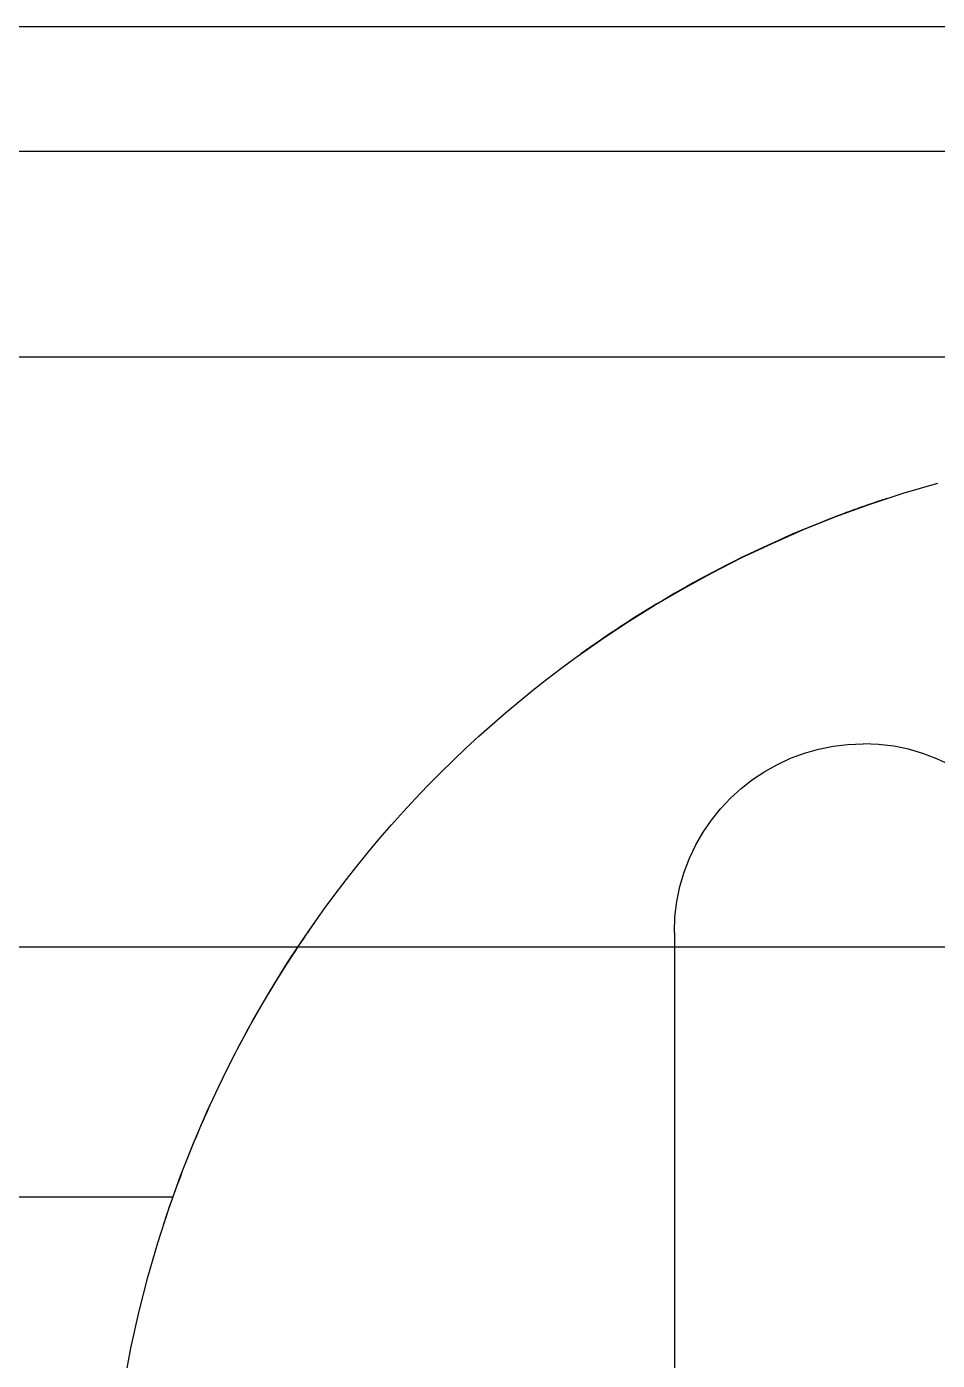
# Model space of a CAD drawing. Header units: inches. Extents: x 0 to 77285, y -118 to 40065.
# Drawn here: x 13411.721 to 13414.133, y 31682.37 to 31685.904 of the extents above; entities that cross this region are included whole.
import ezdxf

# ---------------------------------------------------------------- set-up
doc = ezdxf.new("R2010")
doc.units = ezdxf.units.IN
doc.header["$LTSCALE"] = 5
doc.header["$MEASUREMENT"] = 0
doc.layers.add('55', color=5, linetype='Continuous')

# ---------------------------------------------------------------- blocks, each defined once
blk = doc.blocks.new('A$C8682869c')
blk.add_line((-1170, -40.5), (-9230, -40.5))
blk = doc.blocks.new('A$Ce961e380')
for p, q in [((-246.0041, -17.8914), (-258.0041, -17.8914)), ((-246.0041, -18.4357), (-258.0041, -18.4357)), ((-250.2125, -18.9535), (-250.2129, -18.9535)), ((-250.0041, -19.9612), (-250.0041, -23.3612)), ((-248.6757, -20.6612), (-248.6757, -20.6612)), ((-246.0041, -20.6612), (-248.6757, -20.6612))]:
    blk.add_line(p, q)
for points in [[(-251.8794, -17.5615), (-251.5856, -17.5615), (-251.2919, -17.5615), (-250.9981, -17.5615), (-250.7044, -17.5615), (-250.4106, -17.5614), (-250.1168, -17.5614), (-249.8231, -17.5614), (-249.5293, -17.5614), (-249.2355, -17.5614), (-248.9418, -17.5614), (-248.648, -17.5614), (-248.3542, -17.5614), (-248.0605, -17.5613), (-247.7667, -17.5613), (-247.4729, -17.5613), (-247.1792, -17.5613), (-246.8854, -17.5613), (-246.5917, -17.5612), (-246.2979, -17.5612), (-246.0041, -17.5612)], [(-248.5463, -21.1589), (-248.5643, -21.0627), (-248.5852, -20.968), (-248.6089, -20.8749), (-248.6354, -20.7835), (-248.6644, -20.6937), (-248.696, -20.6056), (-248.7301, -20.5193), (-248.7664, -20.4348), (-248.805, -20.3521), (-248.8456, -20.2714), (-248.8883, -20.1926), (-248.9329, -20.1158), (-248.9793, -20.041), (-249.0274, -19.9684), (-249.0771, -19.8978), (-249.1054, -19.8595), (-249.1342, -19.8217), (-249.1636, -19.7845), (-249.1936, -19.7477), (-249.2241, -19.7115), (-249.2551, -19.6758), (-249.2866, -19.6406), (-249.3187, -19.606), (-249.3512, -19.5719), (-249.3843, -19.5384), (-249.4179, -19.5054), (-249.4519, -19.4729), (-249.4864, -19.4411), (-249.5214, -19.4098), (-249.5569, -19.379), (-249.5928, -19.3489), (-249.6291, -19.3193), (-249.6659, -19.2903), (-249.7031, -19.2619), (-249.7408, -19.2341), (-249.8083, -19.1865), (-249.8783, -19.14), (-249.9506, -19.0949), (-250.0253, -19.0512), (-250.1023, -19.0091), (-250.1815, -18.9687), (-250.2629, -18.9302), (-250.3465, -18.8937), (-250.4323, -18.8593), (-250.5201, -18.8272), (-250.61, -18.7975), (-250.7019, -18.7703)], [(-250.5683, -18.8109), (-250.5625, -18.8128), (-250.5568, -18.8147), (-250.551, -18.8166), (-250.5453, -18.8185), (-250.5395, -18.8205), (-250.5338, -18.8224), (-250.5281, -18.8244), (-250.5223, -18.8264), (-250.5166, -18.8284), (-250.5109, -18.8304), (-250.5052, -18.8324), (-250.4995, -18.8344), (-250.4938, -18.8364), (-250.4881, -18.8385), (-250.4824, -18.8405), (-250.4767, -18.8426), (-250.4711, -18.8447), (-250.4654, -18.8467), (-250.4597, -18.8488), (-250.4541, -18.851), (-250.4343, -18.8584), (-250.4145, -18.8661), (-250.3948, -18.8738), (-250.3752, -18.8817), (-250.3556, -18.8897), (-250.3361, -18.8979), (-250.3166, -18.9062), (-250.2972, -18.9147), (-250.2779, -18.9232), (-250.2586, -18.9319), (-250.2394, -18.9408), (-250.2203, -18.9498), (-250.2012, -18.9589), (-250.1822, -18.9681), (-250.1633, -18.9775), (-250.1445, -18.987), (-250.1257, -18.9966), (-250.107, -19.0064), (-250.0883, -19.0163), (-250.0698, -19.0263), (-250.0536, -19.0352), (-250.0374, -19.0442), (-250.0213, -19.0533), (-250.0052, -19.0625), (-249.9892, -19.0718), (-249.9733, -19.0812), (-249.9574, -19.0907), (-249.9416, -19.1002), (-249.9258, -19.1099), (-249.9101, -19.1197), (-249.8945, -19.1296), (-249.8789, -19.1396), (-249.8634, -19.1496), (-249.8479, -19.1598), (-249.8325, -19.1701), (-249.8172, -19.1804), (-249.8019, -19.1909), (-249.7867, -19.2014), (-249.7716, -19.212), (-249.7565, -19.2228)], [(-251.0041, -19.9612), (-251.0025, -19.9204), (-250.9976, -19.8804), (-250.9897, -19.8415), (-250.9787, -19.8037), (-250.965, -19.7671), (-250.9485, -19.732), (-250.9295, -19.6984), (-250.908, -19.6665), (-250.8841, -19.6364), (-250.8581, -19.6081), (-250.83, -19.582), (-250.7999, -19.5581), (-250.768, -19.5364), (-250.7344, -19.5173), (-250.6992, -19.5007), (-250.6626, -19.4868), (-250.6246, -19.4758), (-250.5855, -19.4678), (-250.5453, -19.4628), (-250.5041, -19.4612)], [(-250.0041, -19.9612), (-250.0058, -19.9194), (-250.0108, -19.8787), (-250.019, -19.8392), (-250.0302, -19.801), (-250.0443, -19.7642), (-250.0612, -19.7289), (-250.0806, -19.6953), (-250.1024, -19.6635), (-250.1266, -19.6335), (-250.153, -19.6055), (-250.1814, -19.5797), (-250.2116, -19.556), (-250.2436, -19.5347), (-250.2772, -19.5159), (-250.3122, -19.4997), (-250.3486, -19.4861), (-250.3861, -19.4754), (-250.4246, -19.4676), (-250.464, -19.4628), (-250.5041, -19.4612)], [(-249.0496, -19.9363), (-249.0466, -19.9406), (-249.0436, -19.9448), (-249.0407, -19.9491), (-249.0377, -19.9533), (-249.0348, -19.9575), (-249.0319, -19.9618), (-249.0289, -19.9661), (-249.026, -19.9703), (-249.0231, -19.9746), (-249.0202, -19.9789), (-249.0173, -19.9832), (-249.0144, -19.9874), (-249.0116, -19.9917), (-249.0087, -19.996), (-249.0058, -20.0003), (-249.003, -20.0046), (-249.0001, -20.0089), (-248.9973, -20.0133), (-248.9944, -20.0176), (-248.9916, -20.0219), (-248.98, -20.0398), (-248.9685, -20.0579), (-248.9571, -20.076), (-248.9459, -20.0942), (-248.9348, -20.1125), (-248.9238, -20.1309), (-248.9129, -20.1493), (-248.9022, -20.1679), (-248.8916, -20.1865), (-248.8811, -20.2052), (-248.8708, -20.224), (-248.8606, -20.2428), (-248.8505, -20.2618), (-248.8406, -20.2808), (-248.8308, -20.2999), (-248.8211, -20.319), (-248.8116, -20.3383), (-248.8022, -20.3575), (-248.7929, -20.3769), (-248.7838, -20.3963), (-248.7778, -20.4093), (-248.7719, -20.4223), (-248.766, -20.4353), (-248.7602, -20.4484), (-248.7544, -20.4615), (-248.7488, -20.4746), (-248.7431, -20.4878), (-248.7376, -20.501), (-248.7321, -20.5142), (-248.7266, -20.5274), (-248.7212, -20.5407), (-248.7159, -20.554), (-248.7107, -20.5673), (-248.7055, -20.5807), (-248.7004, -20.594), (-248.6953, -20.6074), (-248.6903, -20.6208), (-248.6854, -20.6343), (-248.6805, -20.6477), (-248.6757, -20.6612)], [(-248.651, -20.7341), (-248.6522, -20.7304), (-248.6534, -20.7268), (-248.6546, -20.7231), (-248.6558, -20.7195), (-248.657, -20.7158), (-248.6582, -20.7122), (-248.6594, -20.7085), (-248.6606, -20.7049), (-248.6619, -20.7012), (-248.6631, -20.6976), (-248.6643, -20.6939), (-248.6656, -20.6903), (-248.6668, -20.6866), (-248.6681, -20.683), (-248.6693, -20.6794), (-248.6706, -20.6757), (-248.6719, -20.6721), (-248.6731, -20.6685), (-248.6744, -20.6648), (-248.6757, -20.6612)]]:
    blk.add_lwpolyline(points)
blk = doc.blocks.new('A$C638f0059')
for p, q in [((-68.5041, -17.8914), (-80.5041, -17.8914)), ((-68.5041, -18.4357), (-80.5041, -18.4357)), ((-72.7125, -18.9535), (-72.7129, -18.9535)), ((-72.5041, -19.9612), (-72.5041, -23.3612)), ((-68.5041, -20.6612), (-71.1757, -20.6612)), ((-71.1757, -20.6612), (-71.1757, -20.6612))]:
    blk.add_line(p, q)
for points in [[(-74.3794, -17.5615), (-74.0856, -17.5615), (-73.7919, -17.5615), (-73.4981, -17.5615), (-73.2044, -17.5615), (-72.9106, -17.5614), (-72.6168, -17.5614), (-72.3231, -17.5614), (-72.0293, -17.5614), (-71.7355, -17.5614), (-71.4418, -17.5614), (-71.148, -17.5614), (-70.8542, -17.5614), (-70.5605, -17.5613), (-70.2667, -17.5613), (-69.9729, -17.5613), (-69.6792, -17.5613), (-69.3854, -17.5613), (-69.0917, -17.5612), (-68.7979, -17.5612), (-68.5041, -17.5612)], [(-71.0463, -21.1589), (-71.0643, -21.0627), (-71.0852, -20.968), (-71.1089, -20.8749), (-71.1354, -20.7835), (-71.1644, -20.6937), (-71.196, -20.6056), (-71.2301, -20.5193), (-71.2664, -20.4348), (-71.305, -20.3521), (-71.3456, -20.2714), (-71.3883, -20.1926), (-71.4329, -20.1158), (-71.4793, -20.041), (-71.5274, -19.9684), (-71.5771, -19.8978), (-71.6054, -19.8595), (-71.6342, -19.8217), (-71.6636, -19.7845), (-71.6936, -19.7477), (-71.7241, -19.7115), (-71.7551, -19.6758), (-71.7866, -19.6406), (-71.8187, -19.606), (-71.8512, -19.5719), (-71.8843, -19.5384), (-71.9179, -19.5054), (-71.9519, -19.4729), (-71.9864, -19.4411), (-72.0214, -19.4098), (-72.0569, -19.379), (-72.0928, -19.3489), (-72.1291, -19.3193), (-72.1659, -19.2903), (-72.2031, -19.2619), (-72.2408, -19.2341), (-72.3083, -19.1865), (-72.3783, -19.14), (-72.4506, -19.0949), (-72.5253, -19.0512), (-72.6023, -19.0091), (-72.6815, -18.9687), (-72.7629, -18.9302), (-72.8465, -18.8937), (-72.9323, -18.8593), (-73.0201, -18.8272), (-73.11, -18.7975), (-73.2019, -18.7703)], [(-73.0683, -18.8109), (-73.0625, -18.8128), (-73.0568, -18.8147), (-73.051, -18.8166), (-73.0453, -18.8185), (-73.0395, -18.8205), (-73.0338, -18.8224), (-73.0281, -18.8244), (-73.0223, -18.8264), (-73.0166, -18.8284), (-73.0109, -18.8304), (-73.0052, -18.8324), (-72.9995, -18.8344), (-72.9938, -18.8364), (-72.9881, -18.8385), (-72.9824, -18.8405), (-72.9767, -18.8426), (-72.9711, -18.8447), (-72.9654, -18.8467), (-72.9597, -18.8488), (-72.9541, -18.851), (-72.9343, -18.8584), (-72.9145, -18.8661), (-72.8948, -18.8738), (-72.8752, -18.8817), (-72.8556, -18.8897), (-72.8361, -18.8979), (-72.8166, -18.9062), (-72.7972, -18.9147), (-72.7779, -18.9232), (-72.7586, -18.9319), (-72.7394, -18.9408), (-72.7203, -18.9498), (-72.7012, -18.9589), (-72.6822, -18.9681), (-72.6633, -18.9775), (-72.6445, -18.987), (-72.6257, -18.9966), (-72.607, -19.0064), (-72.5883, -19.0163), (-72.5698, -19.0263), (-72.5536, -19.0352), (-72.5374, -19.0442), (-72.5213, -19.0533), (-72.5052, -19.0625), (-72.4892, -19.0718), (-72.4733, -19.0812), (-72.4574, -19.0907), (-72.4416, -19.1002), (-72.4258, -19.1099), (-72.4101, -19.1197), (-72.3945, -19.1296), (-72.3789, -19.1396), (-72.3634, -19.1496), (-72.3479, -19.1598), (-72.3325, -19.1701), (-72.3172, -19.1804), (-72.3019, -19.1909), (-72.2867, -19.2014), (-72.2716, -19.212), (-72.2565, -19.2228)], [(-73.5041, -19.9612), (-73.5025, -19.9204), (-73.4976, -19.8804), (-73.4897, -19.8415), (-73.4787, -19.8037), (-73.465, -19.7671), (-73.4485, -19.732), (-73.4295, -19.6984), (-73.408, -19.6665), (-73.3841, -19.6364), (-73.3581, -19.6081), (-73.33, -19.582), (-73.2999, -19.5581), (-73.268, -19.5364), (-73.2344, -19.5173), (-73.1992, -19.5007), (-73.1626, -19.4868), (-73.1246, -19.4758), (-73.0855, -19.4678), (-73.0453, -19.4628), (-73.0041, -19.4612)], [(-72.5041, -19.9612), (-72.5058, -19.9194), (-72.5108, -19.8787), (-72.519, -19.8392), (-72.5302, -19.801), (-72.5443, -19.7642), (-72.5612, -19.7289), (-72.5806, -19.6953), (-72.6024, -19.6635), (-72.6266, -19.6335), (-72.653, -19.6055), (-72.6814, -19.5797), (-72.7116, -19.556), (-72.7436, -19.5347), (-72.7772, -19.5159), (-72.8122, -19.4997), (-72.8486, -19.4861), (-72.8861, -19.4754), (-72.9246, -19.4676), (-72.964, -19.4628), (-73.0041, -19.4612)], [(-71.5496, -19.9363), (-71.5466, -19.9406), (-71.5436, -19.9448), (-71.5407, -19.9491), (-71.5377, -19.9533), (-71.5348, -19.9575), (-71.5319, -19.9618), (-71.5289, -19.9661), (-71.526, -19.9703), (-71.5231, -19.9746), (-71.5202, -19.9789), (-71.5173, -19.9832), (-71.5144, -19.9874), (-71.5116, -19.9917), (-71.5087, -19.996), (-71.5058, -20.0003), (-71.503, -20.0046), (-71.5001, -20.0089), (-71.4973, -20.0133), (-71.4944, -20.0176), (-71.4916, -20.0219), (-71.48, -20.0398), (-71.4685, -20.0579), (-71.4571, -20.076), (-71.4459, -20.0942), (-71.4348, -20.1125), (-71.4238, -20.1309), (-71.4129, -20.1493), (-71.4022, -20.1679), (-71.3916, -20.1865), (-71.3811, -20.2052), (-71.3708, -20.224), (-71.3606, -20.2428), (-71.3505, -20.2618), (-71.3406, -20.2808), (-71.3308, -20.2999), (-71.3211, -20.319), (-71.3116, -20.3383), (-71.3022, -20.3575), (-71.2929, -20.3769), (-71.2838, -20.3963), (-71.2778, -20.4093), (-71.2719, -20.4223), (-71.266, -20.4353), (-71.2602, -20.4484), (-71.2544, -20.4615), (-71.2488, -20.4746), (-71.2431, -20.4878), (-71.2376, -20.501), (-71.2321, -20.5142), (-71.2266, -20.5274), (-71.2212, -20.5407), (-71.2159, -20.554), (-71.2107, -20.5673), (-71.2055, -20.5807), (-71.2004, -20.594), (-71.1953, -20.6074), (-71.1903, -20.6208), (-71.1854, -20.6343), (-71.1805, -20.6477), (-71.1757, -20.6612)], [(-71.151, -20.7341), (-71.1522, -20.7304), (-71.1534, -20.7268), (-71.1546, -20.7231), (-71.1558, -20.7195), (-71.157, -20.7158), (-71.1582, -20.7122), (-71.1594, -20.7085), (-71.1606, -20.7049), (-71.1619, -20.7012), (-71.1631, -20.6976), (-71.1643, -20.6939), (-71.1656, -20.6903), (-71.1668, -20.6866), (-71.1681, -20.683), (-71.1693, -20.6794), (-71.1706, -20.6757), (-71.1719, -20.6721), (-71.1731, -20.6685), (-71.1744, -20.6648), (-71.1757, -20.6612)]]:
    blk.add_lwpolyline(points)
blk = doc.blocks.new('A$C5cd82ed8')
at = {"layer": '55'}
for name, p in [('A$Ce961e380', (189.5, 72.5)), ('A$C638f0059', (12, 72.5))]:
    blk.add_blockref(name, p, dxfattribs=at)
blk = doc.blocks.new('A$C3e1dc9d3')
blk.add_blockref('A$C5cd82ed8', (-189.5, 12.5, -2129.449))

msp = doc.modelspace()

# ---------------------------------------------------------------- block references
msp.add_blockref('A$C8682869c', (22064.6497809, 31723.96513729))
at = {"xscale": -1}
msp.add_blockref('A$C3e1dc9d3', (13163.43251348, 31618.46513729, 0), dxfattribs=at)

doc.saveas('drawing.dxf')
